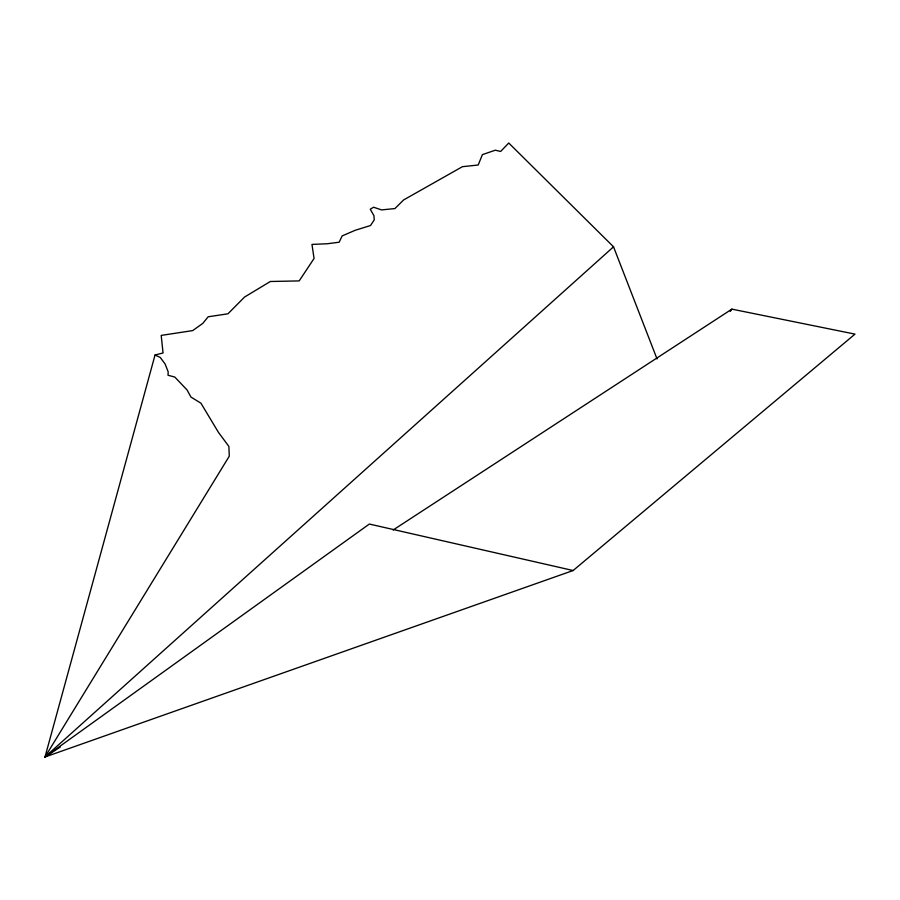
<?xml version="1.0" encoding="UTF-8"?>
<svg xmlns="http://www.w3.org/2000/svg" width="900" height="900" viewBox="0 0 900 900"><rect width="100%" height="100%" fill="white"/><g stroke="black" fill="none" stroke-linecap="round" stroke-linejoin="round"><path stroke-width="1.35" d="M393.142 529.999L731.869 309.139L855 334.114L573.131 570.521L45 756.99L155.047 355.005L163.046 352.98L161.201 335.407L192.69 330.604L202.804 323.381L208.181 316.777L227.959 313.808L244.541 297.067L270.338 281.498L299.194 280.901L314.055 258.48L311.974 244.406L327.308 243.754L339.154 242.213L342.157 235.912L355.219 230.276L370.507 225.529L374.231 219.926L373.916 215.629L370.249 209.227L373.601 207.214L381.532 209.914L394.909 208.564L403.616 199.946L462.431 166.68L478.181 165.026L482.411 154.631L495.338 150.188L500.647 151.47L508.748 143.01L613.53 246.814L657.034 358.942M49.86 754.178L45 756.99L229.286 456.176L228.881 446.434L218.407 432.304L200.936 403.189L190.958 397.058L187.009 389.891L174.78 377.044L168.019 375.266L168.176 371.812L165.116 364.005L160.279 357.48L155.047 355.005M730.271 311.411L731.869 309.139M60.289 747.023L45 756.99L613.53 246.814M45 756.99L369.349 524.048L573.131 570.521"/></g></svg>
